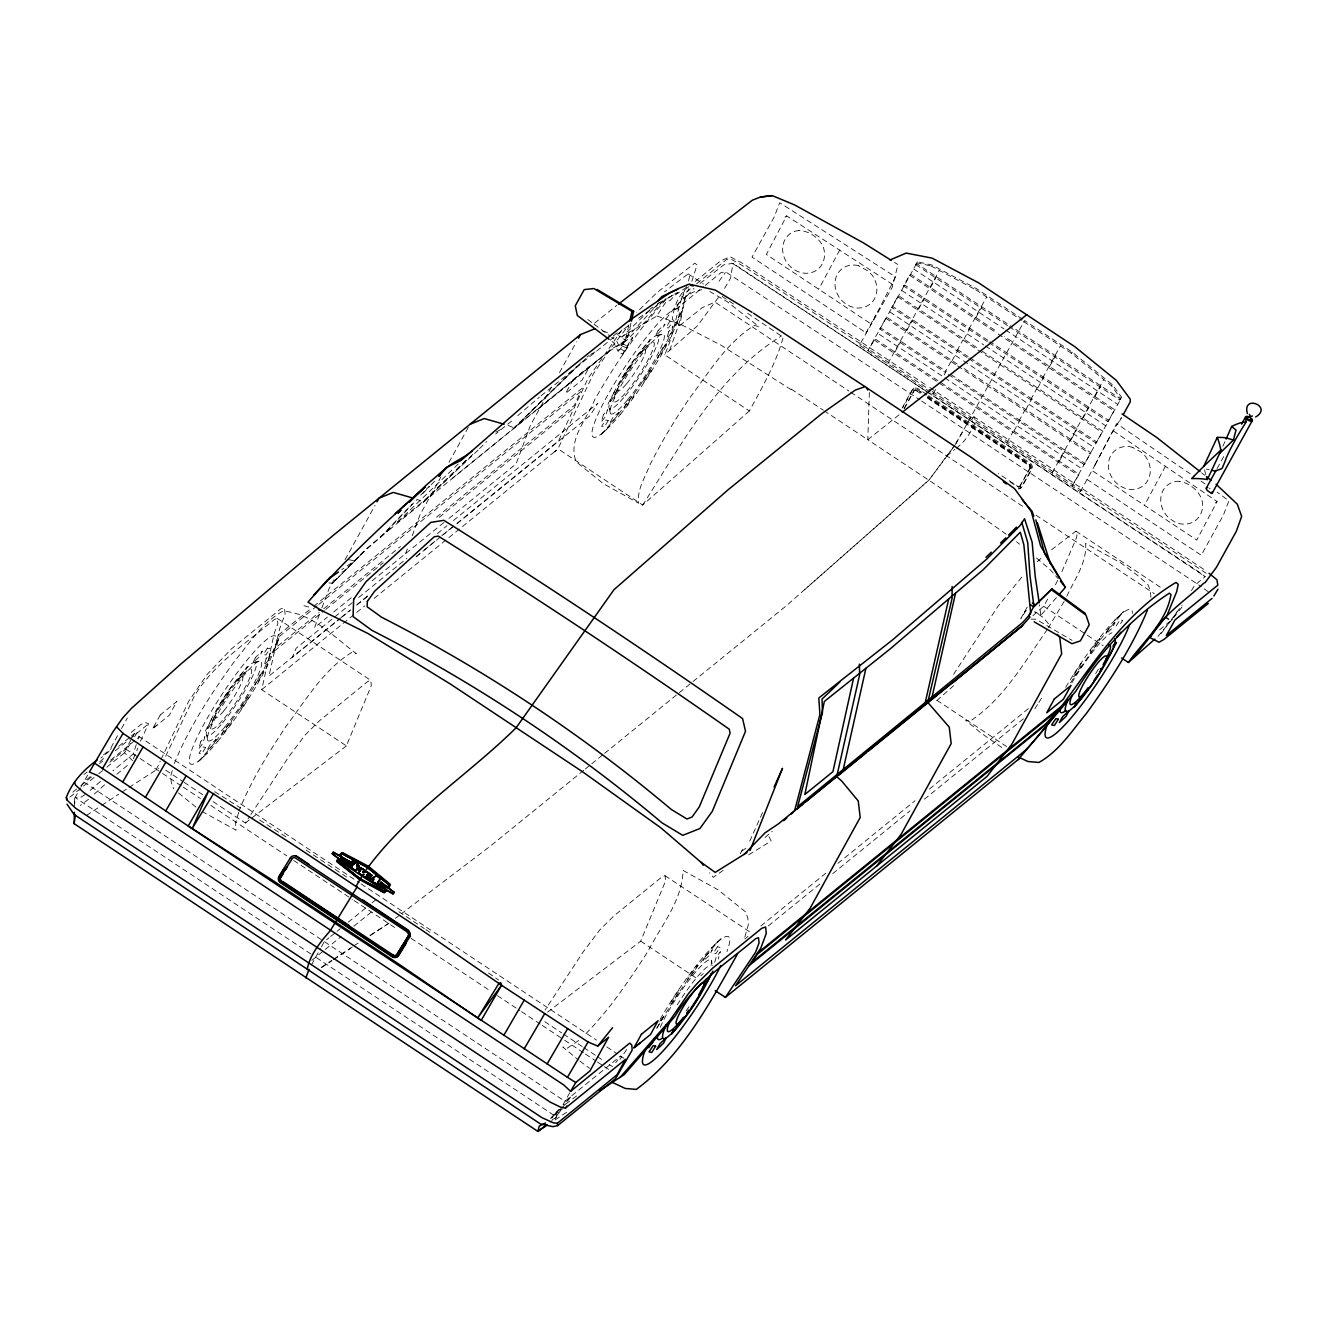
<?xml version="1.0" encoding="UTF-8"?>
<svg xmlns="http://www.w3.org/2000/svg" width="1327" height="1327" viewBox="0 0 1327 1327"><rect width="100%" height="100%" fill="white"/><g stroke="black" fill="none" stroke-linecap="round" stroke-linejoin="round"><path stroke-width="0.75" stroke-dasharray="5 3.75" d="M74.461 806.617L74.594 798.522L79.919 788.885M869.367 392.41L867.792 439.718L940.926 488.253L1006.778 534.582M700.109 283.431L723.779 264.853L732.919 263.277L730.679 277.907L722.966 291.21M688.846 286.649C678.313 293.914 673.934 307.068 672.225 319.226L679.739 325.579L684.782 298.177L694.004 288.39M930.244 392.046L859.514 345.103L892.192 287.395L897.981 264.62L894.58 262.431M688.58 280.942L689.775 275.22L688.149 273.86L664.512 291.874M630.972 323.125L628.285 334.951L620.621 348.819L618.05 351.224L622.695 354.292L632.73 337.904L628.285 334.951L626.195 336.477L618.05 351.224L613.837 342.88L610.652 340.508M628.882 324.899L626.195 336.477L630.823 339.546L632.73 337.904M791.157 389.657L720.528 344.904L679.905 323.954L656.765 315.959M172.278 770.523L170.768 775.764L171.266 782.665L173.621 788.769M238.694 812.207L235.576 823.072L236.09 830.221L202.517 811.709M714.689 962.34L716.099 957.381L720.395 951.641L718.255 959.139M744.812 937.078L748.312 924.836L747.831 917.952L745.475 911.848L718.289 889.936L683.007 870.396C682.592 900.253 661.111 925.632 647.974 951.293C629.015 980.786 609.193 1010.146 584.461 1035.143M136.316 744.58L133.198 753.935L112.895 770.838M140.413 741.246L148.591 723.762L145.87 722.668L141.126 724.343L130.162 733.25M747.615 313.321L783.212 337.224C776.046 363.349 762.312 387.318 749.373 410.972L664.661 354.773C675.194 332.248 676.588 306.852 687.154 284.459M669.687 350.345L678.644 325.015L685.926 295.838L688.879 288.606M556.195 450.417L554.504 451.91L557.987 448.841L593.202 374.148L610.337 348.852L628.401 325.762M277.31 618.399L370.764 680.403L371.311 685.578L346.397 745.89L261.701 689.675L274.39 632.896L277.874 623.557L277.31 618.399L274.507 619.361C246.142 643.313 213.265 664.031 194.007 696.775L163.254 761.3M319.442 614.501L314.632 627.489L327.387 617.121M321.914 607.866L329.013 588.757L334.022 579.7M405.598 553.608L407.671 548.068M412.249 535.726L419.995 514.876L440.995 476.841M212.386 721.838L215.82 713.097M615.015 394.882L618.448 386.14M273.843 650.86L279.118 637.557C259.445 683.173 231.197 725.04 198.154 762.013L207.51 752.84M676.471 323.904L681.746 310.601C662.073 356.217 633.808 398.083 600.783 435.057L610.138 425.884M892.756 284.525L786.662 215.87L766.359 254.452L871.176 324.004M839.775 249.974L818.709 289.186M1165.504 466.142L1144.438 505.338M1113.353 430.91L1217.075 501.506L1196.788 540.072L1091.988 470.521M691.831 281.374L697.057 264.985L694.834 263.128L657.363 292.239L636.811 312.326M133.364 758.762L137.859 748.03M132.584 760.636L124.522 752.791L131.539 742.025M174.268 763.539C189.479 726.516 211.69 692.843 235.061 660.531C249.559 643.031 262.53 622.562 282.784 611.2C311.696 612.692 334.205 637.242 356.316 653.597L351.705 652.469C323.423 669.87 305.99 700.009 286.333 725.919C268.518 752.807 251.301 780.376 239.208 810.382M1222.88 446.237L1225.285 440.829M156.188 769.925L160.235 761.184M749.705 841.185L763.158 811.295M931.969 393.19L1080.327 491.637L1080.958 490.244M1029.934 468.448L1030.498 467.767A2.687 2.372 50.9 0 0 1029.603 464.682L927.822 397.121M161.065 759.409L188.816 701.021L207.294 674.265L231.18 649.102L280.578 608.993L284.409 607.683L285.106 614.102L279.632 628.782L268.933 676.106L339.364 618.913M621.882 329.959L588.01 378.51L558.617 440.78L456.206 524.016M1057.685 580.43L1054.102 587.363M1061.899 571.672L1076.313 538.248L1077.507 532.525L1075.882 531.165L1050.702 550.423M626.676 1049.508L619.958 1059.477M873.365 320.006L895.609 276.945L779.712 202.732L774.155 217.114L752.044 257.139L866.249 332.928M740.284 853.759L743.236 848.086M1119.606 421.19L1121.431 417.657L1111.81 433.133L1094.178 466.54L1116.67 423.628L1194.582 476.775M659.901 1021.06L664.479 1015.387L656.467 1028.641M1066.842 596.238C1074.522 579.517 1087.045 562.548 1085.635 543.44L1120.917 562.98L1137.04 574.989L1148.087 584.892L1150.459 590.996L1150.94 597.88M80.864 787.16L89.39 772.032M117.589 735.689L108.764 751.663L100.885 758.065M121.503 728.589L127.392 717.924M109.793 762.146L125.883 749.091L131.605 738.691M132.567 736.966L134.475 733.499L359.368 882.737M138.19 738.957L139.385 736.767L136.2 739.355M345.02 559.778L375.01 505.438M449.007 462.343L468.995 426.116M551.501 387.102L530.501 425.138L516.103 463.869L447.249 519.802M559.496 372.605L576.499 341.819M622.695 354.292L630.823 339.546M311.48 964.878L320.504 948.54M321.466 946.814L324.335 941.623L329.096 937.741M865.867 333.044L875.837 314.98M955.49 444.495L1024.61 320.537L1072.365 352.236L1112.424 384.747L1121.697 397.304L1072.116 486.014L1079.166 474.353L875.024 338.866L867.958 350.527L917.554 261.817L931.985 265.018L976.854 288.855L1022.901 319.409M950.995 361.525L945.056 372.29L879.851 329.013L885.789 318.264L886.9 317.352L957.132 363.963M966.985 357.444L891.727 307.499L897.666 296.734L898.777 295.838L977.385 348.006M987.238 341.487L903.604 285.985L909.542 275.22L910.654 274.307L997.655 332.049M1007.508 325.53L915.481 264.455L917.554 261.817M887.846 363.731L939.35 270.426M894.896 352.053L900.834 341.304M906.772 330.539L912.711 319.79M918.649 309.025L924.587 298.26M930.526 287.511L936.464 276.746M902.144 408.019L911.765 390.569A4.495 3.948 50.9 0 1 917.405 389.508L926.014 395.23M904.069 408.616L913.639 391.266M904.483 408.285L914.253 390.619A2.687 2.372 50.9 0 1 917.156 390.072L920.955 392.56M933.18 393.804L936.149 388.429M956.933 350.776L962.871 340.011M968.81 329.245L986.624 296.983M952.106 360.629L958.044 349.864M963.983 339.115L969.921 328.35M975.859 317.584L981.798 306.836M547.537 1012.153L640.692 941.175L665.607 880.863L665.043 875.704L662.239 876.666L613.903 915.912L599.804 929.879L582.984 952.172L545.181 1009.847M562.051 1106.469L555.781 1117.832L550.008 1122.194M563.013 1104.744L570.577 1091.341M623.856 1058.249L620.572 1056.076L615.695 1062.695M1006.911 442.737L1012.849 431.972M1018.788 421.223L1024.726 410.458M1030.664 399.709L1036.603 388.944M1042.541 378.178L1060.356 345.916M1013.961 431.076L1019.899 420.311M1025.837 409.562L1031.776 398.797M1037.714 388.031L1043.652 377.283M1049.591 366.517L1055.546 355.752M1019.932 486.13L1029.669 468.448A2.687 2.372 50.9 0 0 1028.773 465.362L926.992 397.801M1030.349 468.099L1019.733 486.428A2.687 2.372 50.9 0 1 1016.83 486.976M1052.245 472.827L1103.749 379.522M1059.294 461.166L1065.233 450.4M1071.171 439.635L1077.109 428.886M1083.048 418.121L1088.986 407.356M1094.924 396.607L1100.879 385.842M948.407 374.513L1083.993 464.5L1091.043 452.822L963.833 368.408M968.66 358.555L1095.87 442.969L1102.936 431.308L979.061 349.117M988.914 342.598L1107.763 421.455L1114.813 409.794L1004.357 336.494M1009.183 326.641L1119.64 399.941L1120.585 398.2L1111.313 385.659L1071.254 353.131L1023.499 321.449M1080.327 491.637L1096.898 461.663M1027.181 607.053L1020.845 618.515L1027.065 609.06M1032.92 615.728L1043.652 606.273L1049.358 595.956M1217.075 468.58L1223.942 456.123M955.788 443.4L962.523 431.756M1191.48 590.598L1194.383 585.605L1205.165 576.664L1200.835 573.198L732.919 263.277M134.641 736.767L137.759 731.509M657.047 1027.977C675.377 996.229 696.028 965.592 720.943 938.587L711.587 947.76M1064.121 601.446L1048.43 627.688M666.038 318.994C674.597 307.167 686.673 291.243 701.85 289.767M1034.844 708.784L1037.847 704.04M1038.842 702.464L1041.828 697.72M642.533 505.305C681.829 443.964 717.525 375.475 781.586 335.88M936.812 700.59L956.253 683.355M953.615 674.282L998.086 606.157L1023.747 574.757M913.225 391.614L913.839 390.967A2.687 2.372 50.9 0 1 916.741 390.42L920.54 392.908M1020.778 485.45L1020.579 485.748A2.687 2.372 50.9 0 1 1017.66 486.296L998.402 473.557M1047.335 629.346C1024.643 661.924 1003.826 698.981 970.004 721.191L965.409 720.047L980.918 732.952L1003.992 749.042M1070.524 682.659L1097.744 642.65L1123.554 611.631L1114.199 620.804M561.056 1109.77L555.781 1117.832L552.281 1119.59M562.184 1108.028L571.406 1096.019L563.378 1104.844M213.05 801.574L245.346 823.005L249.791 816.238M250.886 814.546L288.705 756.888L305.509 734.594L319.625 720.611L367.944 681.365L370.764 680.403M1157.957 636.379L1172.222 619.444L1178.326 609.64M1120.602 623.59L1122.725 620.455L1120.005 619.792L1116.073 626.112L1118.462 626.709M380.749 536.838L412.233 503.945M719.002 281.241L725.338 272.533M718.388 297.43L697.338 325.961L664.661 354.773M693.059 681.514L786.347 605.759L928.9 480.192L954.81 445.059M1161.025 633.659L1182.075 605.129M929.282 479.677L954.312 446.104M1173.499 617.835L1183.634 604.963M552.646 1116.637L551.485 1118.08L559.347 1109.272L552.646 1116.637L562.266 1109.14M659.104 302.689L622.429 342.548M662.986 300.648L646.232 320.819L626.178 340.757L608.944 351.356M1056.408 597.614L1041.065 615.031L1034.695 611.83L1043.138 617.354L1050.802 626.609M649.367 310.435L621.981 336.975M666.137 299.371C638.187 329.66 615.164 364.112 594.645 399.759C587.164 418.967 567.193 440.116 576.25 461.813L603.403 483.741L638.718 503.265C636.661 490.011 644.889 478.002 649.351 466.092C660.896 442.77 674.481 420.559 688.962 398.963C708.618 373.053 726.051 342.913 754.333 325.513L758.928 326.641L727.279 301.76L709.928 291.558M334.57 580.894L336.876 578.423M420.676 495.17L424.889 490.774M426.299 489.315L429.102 486.395M422.749 493.561L429.749 486.279M431.142 484.819L435.339 480.457M550.523 1118.346L558.783 1109.836M328.88 582.918L332.579 583.2L364.013 551.534L389.591 529.473M332.579 583.2L364.013 551.534L343.411 571.572L339.878 572.899M764.999 837.486L772.297 831.332M458.246 464.002L396.159 523.269L424.258 500.461L468.58 457.715M472.926 454.249L423.048 502.319M478.118 450.002L424.773 500.727M479.561 448.576L486.76 441.493M452.109 478.483L513.018 428.903L576.582 366.434M581.392 362.271L514.395 428.074M513.018 428.903L586.318 358.025M237.069 680.452L243.223 674.431M639.68 353.48L645.851 347.475M578.655 1040.501L567.375 1048.148L562.781 1047.02L578.307 1059.908M1037.167 561.719L1042.989 556.693M94.366 794.027L107.603 782.067M100.537 781.387L88.76 791.522M749.373 410.972L642.699 505.04L557.987 448.841M804.51 589.752L929.182 479.81M511.608 421.041L495.668 433.979M517.729 415.65L539.442 397.072M116.826 774.255L129.217 763.904M1159.599 629.894L1172.222 619.444M278.255 635.135L312.077 607.65M554.586 451.678L372.705 599.539M424.375 501.224L423.18 502.187M594.596 323.125L616.806 305.392M586.949 357.179L589.171 355.371M103.506 754.897L111.335 748.528M83.983 774.504L87.151 771.949M99.774 761.698L106.077 756.572M118.7 746.321L129.747 737.348M131.323 736.07L134.475 733.499M99.492 763.639L102.66 761.068M115.333 750.767L128.006 740.483M129.582 739.189L148.591 723.762M519.985 423.213L599.008 359.169M383.785 534.117L365.224 549.71L354.724 560.575L341.736 569.714M389.209 529.838L611.233 349.233L627.422 339.513M537.767 409.396L608.944 351.589M695.199 281.49L720.578 260.888L730.115 256.725L742.805 263.443L928.054 386.373M690.272 288.987L683.903 294.146L675.31 309.722L703.692 286.682M696.625 283.812L726.831 259.296L730.945 259.064L743.584 266.263L930.542 390.337M90.402 776.544L83.734 781.968L564.92 1101.277L620.572 1056.076M110.639 760.122L134.591 740.665M72.803 792.186L79.238 786.961M80.831 785.667L92.094 776.511M69.85 797.179L97.186 774.985M98.795 773.691L105.231 768.466M106.84 767.155L124.522 752.791M784.92 217.28L786.662 215.87M705.267 285.405L721.025 272.599L725.703 271.919L919.959 399.925M313.653 606.373L584.245 386.539M317.186 605.742L278.852 636.894L276.613 647.029L319.077 612.56M318.779 604.448L580.662 391.697L574.309 405.399L434.029 519.255M323.838 608.695L400.439 546.525M274.672 650.86L324.236 610.619M325.828 609.325L383.287 562.698M439.237 517.281L574.309 407.704M333.774 611.929L351.34 597.681M372.091 580.828L445.64 521.096M352.285 602.69L296.087 648.322L292.272 657.429L340.541 618.249M358.705 597.465L406.875 558.352M437.379 533.57L447 525.741M453.436 520.516L597.93 403.143L589.951 415.782L456.388 524.198M340.956 617.619L350.56 609.806M356.963 604.614L368.176 595.508M416.197 556.511L422.6 551.319M424.192 550.025L435.405 540.918M441.808 535.726L454.614 525.326L414.555 558.153M342.15 616.939L350.195 610.403M356.631 605.178L367.894 596.039M261.701 689.675L364.726 605.858M915.481 264.455L916.592 263.559L1008.62 324.617M903.604 285.985L904.715 285.073L988.35 340.575M916.443 262.729L930.874 265.914L931.985 265.018M346.397 745.89L251.666 818.095M891.727 307.499L892.839 306.587L968.096 356.532M879.851 329.013L880.962 328.117L946.168 371.378L943.198 376.768L877.993 333.492M930.874 265.914L975.743 289.75L976.854 288.855M912.794 389.425L913.623 388.745M913.872 390.868L914.701 390.188M330.688 936.447L335.466 932.582M337.041 931.289L340.226 928.701M348.188 922.248L370.449 904.168M372.024 902.874L376.802 899.009M311.862 960.333L323.672 950.746M325.264 949.452L341.172 936.53M353.894 926.213L371.378 911.997M1071.254 353.131L1072.365 352.236M946.765 455.974L954.793 449.455M956.303 448.227C965.21 441.592 971.729 431.607 975.511 421.273L974.366 417.109L969.058 419.647M583.698 770.323L490.426 846.062L401.782 913.44M585.307 769.013L590.133 765.098M591.742 763.788L603.005 754.648M604.614 753.338L691.45 682.824M1111.313 385.659L1112.424 384.747M1119.64 399.941L1120.751 399.029L1010.295 325.729M1019.302 486.86L1020.131 486.18M1020.38 488.319L1021.209 487.639M1107.763 421.455L1108.874 420.543L990.025 341.686M1095.87 442.969L1096.981 442.073L969.772 357.643M1083.993 464.5L1085.104 463.587L949.518 373.617M1024.378 612.095L1026.186 610.636M1215.333 502.916L1217.075 501.506M744.812 939.002L748.03 936.381M760.869 925.947L828.297 871.176M837.934 863.346L915 800.762M929.447 789.018L1028.989 708.154M768.366 925.881L819.854 884.081M832.726 873.63L909.957 810.93M924.438 799.186L1024.195 718.189M613.339 335.897L618.117 332.049M541.034 395.778L574.574 368.806M576.167 367.529L629.197 324.883M679.739 325.579L702.315 307.615L714.938 302.092L848.998 391.083M899.043 414.837L867.792 439.718L825.079 411.37M245.346 823.005L250.09 819.323M395.413 918.384L400.19 914.668M88.478 799.352L80.35 805.439M565.584 1104.147L577.676 1095.19M153.053 727.992L158.643 723.878M557.406 1111.678L556.079 1112.623L556.312 1116.853L315.726 957.198M649.633 309.373L652.751 307.167M741.76 851.105L748.279 846.543M723.232 870.346L713.246 877.346L709.547 872.801M638.586 318.148L672.64 295.075M686.689 287.179L674.846 295.291L670.367 300.234L665.69 302.307L656.633 316.158L621.716 336.743L626.178 340.757L618.614 335.631M657.13 304.132L666.237 298.558M621.235 345.468L623.242 344.091M86.371 815.524L100.006 806.517M101.715 805.406L118.766 794.143M321.632 967.134L331.85 960.383M333.558 959.255L352.318 946.881M555.184 1119.855L567.11 1111.976M321.466 967.648L331.833 960.814M333.575 959.686L350.859 948.291M369.885 935.767L388.894 923.244M122.167 791.904L127.276 788.603M128.984 787.508L158.776 768.25M354.01 945.753L359.003 942.518M370.664 935.004L388.96 923.177M748.71 854.87L771.153 841.036L768.3 835.313M590.714 354.458L596.934 350.826M85.11 794.558L80.881 797.295L75.141 797.544L314.001 956.054M668.858 297.414L677.848 292.554L674.216 294.212M496.016 432.055L503.547 427.991M859.514 345.103L861.356 344.506M390.884 528.246L384.996 532.857L417.159 499.383L423.346 502.269M656.832 335.283L661.924 334.122M254.203 662.239L259.296 661.078M1030.996 619.062L1035.972 619.245L1072.116 640.394M348.636 559.695L354.674 560.823M303.933 605.726L311.115 607.716M602.69 331.087L608.662 332.795M508.125 425.37L514.561 428.14M621.832 343.411L628.036 346.413L626.228 347.89L619.692 344.721M732.222 263.21L926.18 391.183M1040.683 614.816L1039.522 604.83M791.307 389.176L823.387 410.242M214.725 791.705L240.602 808.027M259.578 820.003L287.777 838.034M681.713 296.203L684.782 298.177M975.743 289.75L1021.823 320.338M913.623 268.933L1003.975 328.897M1005.65 330.008L1117.782 404.42M909.542 275.22L996.527 332.944M998.219 334.056L1113.701 410.69M901.746 290.447L983.705 344.854M985.38 345.965L1105.905 425.934M897.666 296.734L976.274 348.901M977.949 350.013L1101.808 432.22M889.87 311.978L961.776 359.7M963.452 360.811L1094.012 447.448M885.789 318.264L956.021 364.859M957.696 365.97L1089.931 453.734M944.874 377.88L1082.135 468.962M1087.045 479.445L1201.25 555.233L1223.345 515.191L1228.918 500.81L1217.141 492.168M873.896 339.778L937.426 381.927M939.118 383.055L1078.055 475.248M929.763 387.501L1205.928 570.759M932.267 391.465L1206.707 573.596M927.888 392.328L1205.165 576.664M926.843 394.55L918.251 388.844A4.495 3.948 50.9 0 0 912.594 389.906L902.974 407.339A4.495 3.948 50.9 0 0 902.742 407.82M928.568 395.695L1030.1 463.057A4.495 3.948 50.9 0 1 1031.859 469.045L1022.238 486.478A4.495 3.948 50.9 0 1 1018.705 488.303M927.739 396.358L1029.271 463.737A4.495 3.948 50.9 0 1 1031.029 469.725L1021.392 487.158A4.495 3.948 50.9 0 1 1018.406 488.983M927.407 397.47L1029.188 465.031A2.687 2.372 50.9 0 1 1030.084 468.099M920.125 393.24L916.327 390.752A2.687 2.372 50.9 0 0 913.424 391.299M921.684 401.069L1201.267 586.6M1010.029 481.883L1017.245 486.644A2.687 2.372 50.9 0 0 1020.164 486.097M688.149 273.86L703.426 284.011M722.12 296.419L734.013 304.298M1075.882 531.165L1162.535 588.657M850.707 392.228L1025.671 508.324M1035.956 515.158L1154.308 593.7M1043.652 606.273L1103.168 645.751M625.083 351.788L620.621 348.819L616.541 340.906L611.73 337.34M936.978 700.324L1006.596 746.52M665.043 875.704L750.004 932.068M640.692 941.175L696.592 978.281M361.077 883.882L596.52 1040.119M606.821 1046.953L617.138 1053.804M306.039 850.093L346.563 876.998M398.913 911.732L424.258 928.552M165.676 770.141L182.446 781.255M184.138 782.383L202.849 794.79M544.75 1021.674L561.752 1032.953M563.444 1034.081L582.155 1046.505M583.847 1047.633L595.757 1055.529M597.449 1056.657L602.558 1060.041M609.259 1064.486L612.61 1066.709M125.883 749.091L138.373 757.369M140.098 758.513L160.799 772.264M162.541 773.409L181.517 786.015M183.242 787.16L200.51 798.605M210.86 805.472L286.814 855.882M293.715 860.46L352.401 899.407M354.127 900.552L395.546 928.037M411.088 938.338L490.476 991.037M497.376 995.615L519.819 1010.511M521.544 1011.655L540.537 1024.245M542.262 1025.389L562.98 1039.141M564.705 1040.285L583.681 1052.892M585.406 1054.036L595.773 1060.903M597.498 1062.048L602.674 1065.481M604.399 1066.626L609.574 1070.06M425.818 929.613L432.088 933.843M1201.035 481.17L1205.861 484.471M488.518 972.99L498.587 980.023M1204.236 588.806L1210.158 593.202M587.745 319.475L592.539 323.058M594.131 324.236L610.138 336.146M579.916 1061.102L589.586 1068.318M195.932 807.098L176.375 791.24M1201.632 472.827L1204.833 475.348M1016.548 541.748L1019.551 544.219M1036.487 557.987L1050.121 569.631L1058.034 578.506M609.292 408.368L610.337 413.427M206.664 735.324L207.709 740.383M711.372 960.234L712.002 963.701M74.594 798.522L74.843 803.78M1209.179 488.12A3.832 1.659 36.9 0 1 1210.025 488.601M1209.196 469.741A115.267 83.618 -25.8 0 1 1206.343 468.978M1205.878 474.635A93.072 31.632 -68.5 0 1 1204.435 468.846M1065.697 687.32A76.8 12.275 -56.4 0 1 1110.201 625.117A76.8 12.275 -56.4 0 1 1132.412 613.323M1098.374 669.355A47.789 7.63 -56.4 0 1 1095.538 673.851M1071.851 682.858A47.789 7.63 -56.4 0 1 1111.943 632.763M660.232 1019.202A76.8 12.275 -56.4 0 1 712.499 946.831A76.8 12.275 -56.4 0 1 726.964 951.542M700.822 975.793A35.696 5.706 -56.4 0 1 703.293 973.603M660.282 1027.314A47.789 7.63 -56.4 0 1 692.13 976.224A47.789 7.63 -56.4 0 1 711.604 963.419M688.962 1006.762A47.789 7.63 -56.4 0 1 684.234 1013.496M677.268 1004.804A44.04 7.033 -56.4 0 1 712.3 965.442M231.396 720.926L230.964 723.63L221.808 735.274L223.334 731.177L231.396 720.926M238.097 678.346L237.666 681.05L245.727 670.798L247.253 666.685L238.097 678.346M634.024 393.97L633.593 396.673L624.436 408.318L625.962 404.221L634.024 393.97M640.725 351.39L640.294 354.093L648.356 343.842L649.882 339.729L640.725 351.39M688.116 976.971L687.701 979.691L695.746 969.44L697.272 965.326L688.116 976.971M1090.744 650.014L1090.33 652.735L1098.374 642.484L1099.901 638.37L1090.744 650.014M200.841 741.478L198.685 748.975L202.981 743.22L204.872 736.618L200.841 741.478M266.08 658.756L264.189 665.341L268.22 660.498L270.36 653L266.08 658.756M603.47 414.522L601.313 422.019L605.61 416.263L607.501 409.661L603.47 414.522M668.708 331.783L666.817 338.385L670.848 333.541L672.988 326.044L668.708 331.783M216.036 739.371L213.531 744.596L206.664 750.933L209.998 744.945L216.036 739.371M255.53 657.379L253.026 662.604L259.064 657.014L262.398 651.043L255.53 657.379M618.664 412.415L616.143 417.64L609.292 423.976L612.626 417.988L618.664 412.415M658.159 330.423L655.654 335.648L661.675 330.058L665.009 324.087L658.159 330.423M705.566 956.021L703.045 961.246L709.082 955.656L712.417 949.684L705.566 956.021M1108.194 629.064L1105.673 634.289L1111.711 628.699L1115.045 622.728L1108.194 629.064M211.706 718.902L205.27 731.21L208.787 727.594L214.443 716.762L211.706 718.902M260.274 674.381L254.618 685.213L257.355 683.073L263.774 670.749L260.274 674.381M614.335 391.946L607.899 404.254L611.399 400.638L617.072 389.806L614.335 391.946M662.903 347.425L657.247 358.257L659.983 356.117L666.403 343.793L662.903 347.425M160.235 714.971L152.605 728.788L169.292 715.236L176.922 701.419L160.235 714.971M573.148 379.655L565.518 393.472L582.221 379.92L589.851 366.103L573.148 379.655M205.635 747.532L201.704 753.869L198.984 753.189L203.247 746.952L205.635 747.532M267.341 648.107L263.426 654.443L265.815 655.024L270.061 648.77L267.341 648.107M608.264 420.576L604.332 426.912L601.612 426.232L605.875 419.995L608.264 420.576M669.969 321.151L666.038 327.487L668.443 328.068L672.689 321.814L669.969 321.151M717.376 946.748L713.445 953.085L715.834 953.665L720.097 947.412L717.376 946.748M228.692 691.533L219.701 705.367L221.476 704.836L229.389 692.661L228.692 691.533M247.585 697.139L239.656 709.315L240.353 710.443L249.36 696.609L247.585 697.139M631.32 364.577L622.33 378.411L624.105 377.88L632.017 365.705L631.32 364.577M650.213 370.167L642.285 382.358L642.981 383.486L651.988 369.652L650.213 370.167M678.727 990.174L669.72 1004.008L671.495 1003.477L679.424 991.302L678.727 990.174M1081.356 663.201L1072.349 677.052L1074.124 676.521L1082.052 664.346L1081.356 663.201M798.97 230.533L795.072 231.197A22.542 19.822 50.9 0 0 791.274 267.457L796.084 270.741A22.542 19.822 50.9 0 0 818.776 268.436A22.542 19.822 50.9 0 0 822.723 245.578C817.946 237.218 808.757 230.749 798.97 230.533M1179.504 481.336L1177.812 481.22A22.542 19.822 50.9 0 0 1161.175 495.651A22.542 19.822 50.9 0 0 1169.85 518.774L1174.727 521.909A22.542 19.822 50.9 0 0 1202.262 501.407C1199.741 491.04 1189.755 483.128 1179.504 481.336M1132.81 447.531L1130.919 446.884A22.542 19.822 50.9 0 0 1108.742 469.227A22.542 19.822 50.9 0 0 1138.384 488.353A22.542 19.822 50.9 0 0 1145.234 456.106L1140.955 452.026L1132.81 447.531M858.37 265.682L858.121 265.582A22.542 19.822 50.9 0 0 835.247 287.179A22.542 19.822 50.9 0 0 864.441 307.118A22.542 19.822 50.9 0 0 872.221 275.203L868.074 270.99L858.37 265.682M620.19 414.605A76.8 12.275 -56.4 0 0 678.711 309.689A76.8 12.275 -56.4 0 0 607.932 394.733A76.8 12.275 -56.4 0 0 620.19 414.605M626.825 391.399A35.696 5.706 -56.4 0 0 654.045 342.631A35.696 5.706 -56.4 0 0 621.136 382.159A35.696 5.706 -56.4 0 0 626.825 391.399M627.555 399.908A47.789 7.63 -56.4 0 0 663.981 334.636A47.789 7.63 -56.4 0 0 619.941 387.55A47.789 7.63 -56.4 0 0 627.555 399.908M625.166 395.91A44.04 7.033 -56.4 0 0 658.723 335.748A44.04 7.033 -56.4 0 0 618.133 384.515A44.04 7.033 -56.4 0 0 625.166 395.91M626.593 383.735A24.583 3.931 -56.4 0 0 645.337 350.146A24.583 3.931 -56.4 0 0 622.662 377.382A24.583 3.931 -56.4 0 0 626.593 383.735M217.562 741.561A76.8 12.275 -56.4 0 0 276.082 636.645A76.8 12.275 -56.4 0 0 205.303 721.689A76.8 12.275 -56.4 0 0 217.562 741.561M224.213 718.355A35.696 5.706 -56.4 0 0 251.417 669.588A35.696 5.706 -56.4 0 0 218.507 709.116A35.696 5.706 -56.4 0 0 224.213 718.355M224.926 726.864A47.789 7.63 -56.4 0 0 261.353 661.592A47.789 7.63 -56.4 0 0 217.313 714.507A47.789 7.63 -56.4 0 0 224.926 726.864M222.538 722.867A44.04 7.033 -56.4 0 0 256.094 662.704A44.04 7.033 -56.4 0 0 215.505 711.471A44.04 7.033 -56.4 0 0 222.538 722.867M223.964 710.691A24.583 3.931 -56.4 0 0 242.708 677.102A24.583 3.931 -56.4 0 0 220.05 704.338A24.583 3.931 -56.4 0 0 223.964 710.691"/><path stroke-width="1.5" d="M925.267 702.481L1022.818 622.363L1030.714 613.472L1023.847 544.733L1020.281 532.21L983.241 569.665L948.739 598.908L925.267 702.481L797.627 806.667L822.458 712.4L822.027 699.08L839.858 682.028M952.139 586.551L952.056 598.51L927.755 702.381M955.506 593.401L932.101 696.708M546.658 1125.478L537.866 1131.384L74.179 823.685L74.362 812.306M995.2 647.609L1022.619 625.316L1029.984 616.989L1028.657 615.828M1252.489 416.064L1250.465 416.33L1249.354 414.339M1022.619 625.316L974.482 664.893M1245.821 421.853L1246.153 418.685M307.234 969.174C310.103 954.345 320.653 941.822 330.323 930.625L357.345 886.536M836.673 776.809L859.647 674.713L859.398 664.13M843.242 769.478L865.917 668.31M305.907 977.899L309.009 969.357M631.42 321.151L633.642 311.281L596.968 289.402M629.778 321.034L632.017 311.397L593.866 288.54L584.212 289.618L575.288 305.774L577.295 315.478L609.076 339.314M74.179 823.685L75.374 814.678M376.437 875.687L380.268 878.59L377.349 883.334L385.361 888.261L380.169 883.118L380.866 882.306L386.655 886.618L381.031 882.239L387.849 887.796L388.711 884.711L367.115 867.427L342.134 853.808L339.629 856.064L351.406 862.484L339.629 856.064M387.849 887.796L388.96 884.628L367.363 867.344L342.383 853.709L339.878 855.965L351.224 862.533L350.494 863.545L341.006 857.906L340.508 858.718L351.605 866.631L340.774 858.602L341.255 857.823L350.842 863.413L351.406 862.484M653.962 1038.56L653.017 1041.861L648.721 1047.6M388.23 887.647L389.309 884.495L367.878 867.161L342.731 853.593L339.994 855.915M369.868 880.033L362.818 875.886L363.664 874.526L361.326 874.891L358.688 872.967L360.811 869.699L357.577 867.676L355.702 870.744L338.999 858.685L338.07 861.273L360.231 878.922L384.2 891.678L386.19 889.637L372.323 881.709L386.24 889.621L372.522 881.626L373.401 880.249L372.207 879.453L369.835 880.05L362.57 875.986L369.619 880.116L374.214 878.955L372.323 881.709M673.37 1029.818L671.844 1033.915L681 1022.271M1075.981 702.862L1074.472 706.959L1083.612 695.315M338.833 858.669L355.437 870.844L357.693 867.642L355.653 870.761L338.833 858.669L337.771 861.372L359.982 879.021L383.951 891.777L386.24 889.621M339.098 858.569L338.037 861.273L360.363 878.889L384.233 891.678M750.004 850.557L782.499 768.333L774.089 787.011M1147.44 610.121C1132.23 647.145 1110.019 680.801 1086.647 713.13C1072.15 730.613 1059.178 751.082 1038.925 762.444L1027.878 761.499L1017.776 756.755M1219.679 453.436L1233.579 439.884A85.326 55.104 -43.5 0 1 1226.48 437.927A74.71 43.559 -44.1 0 0 1217.241 437.446A82.938 31.931 -75.8 0 1 1220.79 450.135L1209.079 461.215A43.559 1.659 -43.1 0 0 1199.011 471.035L1191.596 478.599A91.231 57.542 -31.4 0 1 1207.338 479.528L1221.288 449.836M1226.098 439.038L1231.705 426.431A64.857 23.637 -49.9 0 1 1246.136 421.969L1241.956 428.638A62.435 9.969 -56.4 0 0 1228.47 453.054L1226.131 458.23A72.338 3.616 -62.2 0 1 1222.499 467.502L1221.852 468.58A84.231 34.369 -46.4 0 1 1215.068 471.019A115.267 83.618 -25.8 0 1 1212.115 470.422M1203.771 466.341L1217.241 437.446M712.898 971.148L707.374 981.715L704.654 983.854M737.58 953.814C710.26 1002.648 682.078 1055.662 636.297 1089.401L625.249 1088.455L611.78 1082.119M280.76 877.23L280.578 877.578A2.687 2.604 70.3 0 0 281.291 880.78L281.623 881.028M356.897 864.972L358.854 865.652L356.897 864.972L358.688 863.031M377.017 501.805L379.024 498.189L393.24 492.417L413.145 498.106M578.489 338.203L580.496 334.57L594.728 328.814M1123.488 414.14L1130.305 401.799L1130.189 399.095L1116.372 380.418L1074.887 346.745L978.546 282.817L932.085 258.118L906.208 253.092L890.002 259.976M1029.105 615.031L1033.617 606.854L1051.979 588.889L1085.32 613.472M1206.276 488.137L1216.096 470.355M1241.608 424.126L1245.539 417.01M1212.331 492.964L1252.373 420.46M524.198 1048.877L544.684 1013.646M165.792 762.212L145.323 797.461M165.659 811.013L186.112 775.831M580.496 334.57L333.21 535.395L180.771 664.114L131.39 708.419L122.615 718.023L112.795 732.073L89.39 772.032L97.501 775.549L563.909 1085.071L570.577 1091.341L629.778 1043.072L631.801 1045.129L632.15 1050.171L615.529 1078.635L557.655 1125.628L552.944 1126.656L540.437 1123.936L74.03 814.43L67.03 804.195M355.968 886.453L362.885 874.526M362.785 875.903L363.615 874.543L361.093 874.974L358.456 873.05L360.695 869.749L357.328 867.775M500.694 982.544L501.556 985.264L481.17 1020.43L401.434 965.857L269.713 878.441L188.218 826.024L94.582 763.174M503.796 1035.392L524.198 1000.176M102.444 768.731L123.046 733.383L116.511 726.765M122.565 782.25L143.084 746.985M547.106 1063.972L567.608 1028.707M588.06 1041.977L597.681 1046.074L608.579 1037.25L589.951 1070.972L575.769 1082.5L567.458 1077.308L588.06 1041.977L501.556 985.264L421.837 930.161L290.115 842.745L208.604 790.859L123.046 733.383M570.577 1091.341L575.769 1082.5M352.07 864.142L352.634 863.18L354.226 864.093L355.205 862.65L351.705 861.82L355.205 862.65M357.411 864.773L358.406 863.131L353.231 860.128L352.202 861.638M1213.857 596.005L1217.987 589.221M213.68 793.43L192.531 827.915L208.604 790.859L188.218 826.024L567.458 1077.308M499.217 982.909L478.068 1017.394L501.556 985.264M284.724 867.742L279.533 876.185A4.495 4.346 70.3 0 0 280.926 882.405L392.775 956.634A4.495 4.346 70.3 0 0 398.78 955.34L406.062 943.514M292.139 858.751L280.296 877.678A2.687 2.604 70.3 0 0 281.009 880.879L393.373 955.191M281.042 877.13L283.115 873.763M285.172 870.412L287.246 867.045M351.705 861.82L352.849 860.261L358.008 863.28L357.145 864.872L358.589 865.751L357.096 866.183L364.461 869.981L357.56 866.017L358.854 865.652M351.605 866.631L352.916 864.822M368.524 878.192L369.072 877.379L368.325 878.275L366.036 876.732L367.645 874.095L370.664 876.102L371.892 875.621L366.866 871.856L362.686 872.254L363.963 870.147M362.935 872.154L364.228 870.064L357.096 866.183M362.57 875.986L363.664 874.526M368.325 878.275L369.088 877.363M377.349 883.334L380.517 878.491L376.702 875.604L373.02 877.711M398.083 952.72L408.434 935.917M74.528 782.2L75.539 785.12L83.933 792.683L550.357 1102.206L561.47 1107.581L565.534 1108.028L566.811 1105.972M1022.221 625.946L952.935 682.609M690.388 1009.084L699.395 995.25M1094.145 680.386L1097.512 675.211M1099.768 671.744L1102.007 668.294L1100.232 668.808M352.119 866.116L340.757 858.619L351.008 865.967M362.686 872.254L364.461 869.981M363.996 872.884C404.503 815.375 466.308 776.809 516.054 727.86L614.019 589.652L728.191 489.696L822.375 413.211L855.351 390.055L865.536 386.489M363.001 872.138L367.115 871.773L372.107 875.538L368.06 873.962L366.219 876.666L368.591 878.175M377.581 883.251L385.626 888.178L377.598 883.235L380.899 878.358M380.534 882.986L386.074 887.514L380.418 883.019L381.031 882.239M597.681 1046.074L612.56 1027.728M397.055 954.395L396.823 954.727A2.687 2.604 70.3 0 1 393.721 955.39L393.107 955.291M1203.954 583.034C1185.674 600.268 1162.8 614.65 1150.144 637.723L1159.018 642.251L1163.845 639.531L1208.3 603.437M1204.999 582.752L1216.411 567.342L1236.333 531.264L1241.657 516.352L1237.311 504.194L1216.079 484.206M715.22 990.639L725.388 997.39L755.577 952.222L759.061 942.867L758.497 937.708L755.677 938.67C727.329 962.622 694.452 983.34 675.194 1016.084L624.337 1074.505L599.472 1090.811M876.566 866.133L901.182 834.185L951.177 743.618L949.236 727.13L927.639 702.248M1019.882 758.115L1018.191 759.608L1075.882 691.118C1099.635 652.204 1131.168 618.299 1169.319 593.169L1170.961 594.529C1166.499 622.313 1143.774 640.626 1128.365 662.472L1121.58 657.976M1133.374 658.043L1167.113 615.147L1176.701 591.643L1178.227 584.295L1176.004 582.437C1108.941 622.263 1077.126 695.547 1025.273 750.452L735.54 985.745L760.819 948.092L766.276 933.412L765.596 926.992L761.748 928.303L712.367 968.411L697.04 983.606L688.481 993.575L670.002 1020.33L619.891 1077.624M1116.836 637.026L1120.884 632.183M1059.145 594.513L1065.415 587.413M657.611 301.179L661.924 296.535L678.097 288.888L669.422 293.035L628.235 321.316L530.584 399.643L460.967 460.502L447.083 467.187L425.27 485.964L409.429 501.689M409.313 502.17L424.972 487.125C384.15 523.402 343.809 561.221 307.98 602.143L321.914 610.685L368.06 633.56L450.351 684.019L582.072 771.435L661.012 827.948L700.888 862.185L715.22 872.386L747.018 852.515M313.537 595.276L327.271 580.33M325.165 582.636L330.523 576.797M438.839 476.094L447.083 467.187M439.237 476.244C446.867 463.339 461.647 460.17 472.296 450.832M1112.938 646.05L1116.438 642.434L1110.002 654.758L1107.265 656.898M744.049 854.455L765.049 832.858L778.601 823.719L995.117 647.676M1008.57 535.113L1016.499 527.068M400.787 510.265L397.918 513.118L400.771 510.381M1051.979 588.889L1033.617 606.854L1030.532 604.797M1000.558 543.008L1005.916 537.783M985.978 557.323L991.286 552.198M395.28 513.599L424.972 487.125M1128.365 662.472L1154.888 639.083M783.726 820.683L786.778 818.013M791.34 813.998L794.624 810.747L819.887 714.59L818.809 697.969L892.59 639.863L986.658 559.165L1019.965 525.658L1024.56 518.791L1032.141 542.212L1035.193 576.283L1039.207 602.79M948.739 598.908L890.284 648.82L824.349 701.436L804.842 794.475L832.941 771.667L853.576 678.147M1048.579 722.419L749.058 965.658M797.029 809.006L802.769 804.278M1063.524 704.587L757.468 953.151M805.854 801.757L836.707 776.527M97.236 759.989C83.966 769.494 72.255 781.885 66.35 797.311L66.632 799.799M838.233 775.549L866.216 752.824M867.808 751.53L971.298 667.481M565.534 1108.028L625.481 1059.344L616.889 1074.92L557.373 1123.256L553.293 1122.808L541.914 1117.649L75.506 808.143L67.362 800.347L66.367 797.411M1212.049 598.427L1166.317 635.567L1174.926 619.974L1217.838 585.124L1216.909 579.75L1209.063 573.33M725.388 997.39L1018.34 759.426M902.277 412.249L1026.716 314.781M618.448 304.148L752.26 200.244L760.471 197.026L772.297 195.616L794.773 205.021L863.678 243.007L891.147 260.274M546.973 1124.5L537.866 1131.384L539.243 1126.142L545.48 1123.007M634.223 1047.302L639.83 1043.204M328.748 578.871L338.485 572.003M373.434 877.578L377.1 875.455M1255.641 416.993C1273.356 406.51 1241.972 393.87 1247.363 413.56M678.429 288.54L689.078 284.144L715.236 290.032L752.044 312.343M470.007 424.308L484.222 418.536L504.127 424.225M350.494 863.545L341.255 857.823M352.634 863.18L353.778 864.259L354.89 862.766L351.954 861.737M366.036 876.732L367.911 874.012L370.913 876.019M372.107 875.538L366.617 871.955M370.299 878.424L373.285 877.628M772.297 195.616L760.471 197.026M1122.045 413.958L1156.646 437.412L1200.023 471.549M632.017 311.397L633.642 311.281M690.322 285.305L693.308 285.919M318.314 609.707L321.914 610.685M1023.382 501.059L1022.271 499.499M1034.164 621.816L1071.917 643.711L1080.344 640.924L1089.268 624.768L1086 615.114L1051.183 589.553M354.027 864.159L352.451 863.247L351.705 864.275L352.667 864.922M352.6 860.36L357.759 863.363M753.57 313.272L864.441 386.29M1032.373 603.105L1035.342 605.079M351.954 864.192L353.015 864.789M356.681 869.152L359.799 871.209M366.783 875.853L370.548 878.341M377.681 883.085L382.027 885.972M338.385 860.377L384.73 891.147M309.025 864.308L296.966 856.313A4.495 4.346 70.3 0 0 295.374 855.666M362.371 899.706L408.832 930.542M283.613 882.073L348.951 925.433M1165.371 617.088L1168.506 619.228M1003.245 481.701L1006.38 483.973M358.721 872.967L361.342 874.891M407.306 932.217L407.621 932.466A2.687 2.604 70.3 0 1 408.351 935.668M1206.442 476.609L1211.269 480.407M1231.705 426.431L1236.051 430.164A74.793 8.327 -65.9 0 0 1233.579 439.884M836.342 776.328L841.666 780.973L858.254 801.01L860.195 817.498L810.2 908.066L785.584 940.014L987.056 776.395L1011.688 744.447L1061.683 653.879L1059.742 637.391L1057.188 634.306M1060.472 581.243L1065.133 586.949L1040.584 545.895L1031.328 511.592L1014.541 488.651L971.546 457.566L866.116 387.401L867.841 390.055M1023.366 501.042L1032.024 511.277L1033.816 516.12M700.888 862.185L703.36 865.204M1059.377 578.323L1044.565 553.459L1035.84 519.885M1037.399 522.971L1050.42 563.809M1021.773 522.307L1027.745 542.693L1029.968 575.454L1033.799 605.51M1212.248 491.736L1212.397 492.417A3.699 1.642 46.6 0 1 1211.634 493.511L1207.404 490.608A3.832 1.659 36.9 0 1 1207.603 487.59M557.357 1123.14L557.655 1125.628M393.455 955.49A2.687 2.604 70.3 0 0 396.541 954.826L408.616 935.568A2.687 2.604 70.3 0 0 407.903 932.367L295.191 857.856A2.687 2.604 70.3 0 0 292.089 858.519M410.491 936.248A4.495 4.346 70.3 0 1 410.225 936.746M1250.349 418.751A1.924 0.863 28.9 0 1 1249.968 419.929A1.924 0.863 28.9 0 1 1247.546 418.718A1.924 0.863 28.9 0 1 1247.944 417.541M1250.366 417.59A3.832 1.725 28.9 0 1 1251.212 421.123A3.832 1.725 28.9 0 1 1245.622 417.872A3.832 1.725 28.9 0 1 1249.503 417.076M1206.857 477.372A82.224 23.305 -65.8 0 1 1207.354 479.511M1129.592 624.586A76.8 12.275 -56.4 0 1 1074.372 713.992A76.8 12.275 -56.4 0 1 1047.119 724.89M1108.708 644.988A35.696 5.706 -56.4 0 1 1103.085 664.694M1088.206 687.568A35.696 5.706 -56.4 0 1 1072.316 694.9M1114.929 638.486A44.04 7.033 -56.4 0 1 1086.116 692.694A44.04 7.033 -56.4 0 1 1068.135 699.594M1066.162 710.36A47.789 7.63 -56.4 0 1 1060.14 708.867M720.826 965.525A76.8 12.275 -56.4 0 1 664.927 1048.911A76.8 12.275 -56.4 0 1 645.237 1049.757M706.578 978.928A35.696 5.706 -56.4 0 1 698.748 994.653M688.763 1010.129A35.696 5.706 -56.4 0 1 686.64 1013.098M683.488 1017.278A35.696 5.706 -56.4 0 1 669.687 1021.856M711.023 973.603A44.04 7.033 -56.4 0 1 676.488 1028.259A44.04 7.033 -56.4 0 1 666.336 1024.709M662.123 1038.344A47.789 7.63 -56.4 0 1 657.512 1035.84M353.679 599.19L353.048 616.574L371.975 630.391C475.779 683.372 572.965 747.814 662.09 822.906L682.725 835.346L699.91 828.546L712.267 811.378L745.525 731.293L742.573 718.57C644.557 650.147 544.966 584.013 443.815 520.317L430.777 522.423L366.07 581.641L353.679 599.19M367.33 601.463L367.131 606.771L381.579 617.221C485.234 670.168 582.304 734.528 671.346 809.503L686.971 819.008L692.097 816.984L699.296 806.849L730.082 733.234L729.303 729.236C633.908 662.438 536.871 598.013 438.242 536.091L434.128 536.838L374.529 591.328L367.33 601.463M389.591 884.528L388.546 888.31L393.937 892.341L392.958 893.934L386.754 890.218L384.017 892.689L359.318 879.337L336.809 861.555L338.037 858.254L332.132 853.742L333.06 852.249L338.8 855.583L341.918 852.896L367.612 866.597L389.591 884.528M338.219 858.187L337.124 861.439L359.733 879.187L384.316 892.573L386.953 890.152L393.174 893.851L394.285 892.208L388.927 888.178L390.238 884.296L368.458 866.299L342.565 852.664L339.165 855.451L333.392 852.133L332.347 853.676L338.219 858.187M666.071 1038.013L663.55 1043.221L656.699 1049.574L660.033 1043.586L666.071 1038.013M1068.699 711.056L1066.178 716.265L1059.328 722.601L1062.662 716.63L1068.699 711.056M641.405 1034.28L633.792 1048.098L650.479 1034.546L658.109 1020.728L641.405 1034.28M1054.335 698.964L1046.704 712.781L1063.408 699.229L1071.022 685.412L1054.335 698.964M290.414 857.806L278.969 876.384A4.495 4.346 70.3 0 0 280.362 882.604L392.228 956.833A4.495 4.346 70.3 0 0 398.233 955.54L409.661 936.945A4.495 4.346 70.3 0 0 408.268 930.741L296.419 856.512A4.495 4.346 70.3 0 0 290.414 857.806M655.671 1046.174L651.739 1052.493L649.019 1051.83L653.282 1045.576L655.671 1046.174M1058.299 719.217L1054.368 725.537L1051.648 724.874L1055.894 718.62L1058.299 719.217M757.236 954.345L751.845 962.407L1045.958 723.696L1059.095 709.182L757.236 954.345M1087.742 689.758A24.583 3.931 -56.4 0 0 1106.486 656.168A24.583 3.931 -56.4 0 0 1083.827 683.405A24.583 3.931 -56.4 0 0 1087.742 689.758M685.13 1016.714A24.583 3.931 -56.4 0 0 703.857 983.125A24.583 3.931 -56.4 0 0 681.199 1010.361A24.583 3.931 -56.4 0 0 685.13 1016.714"/></g></svg>
